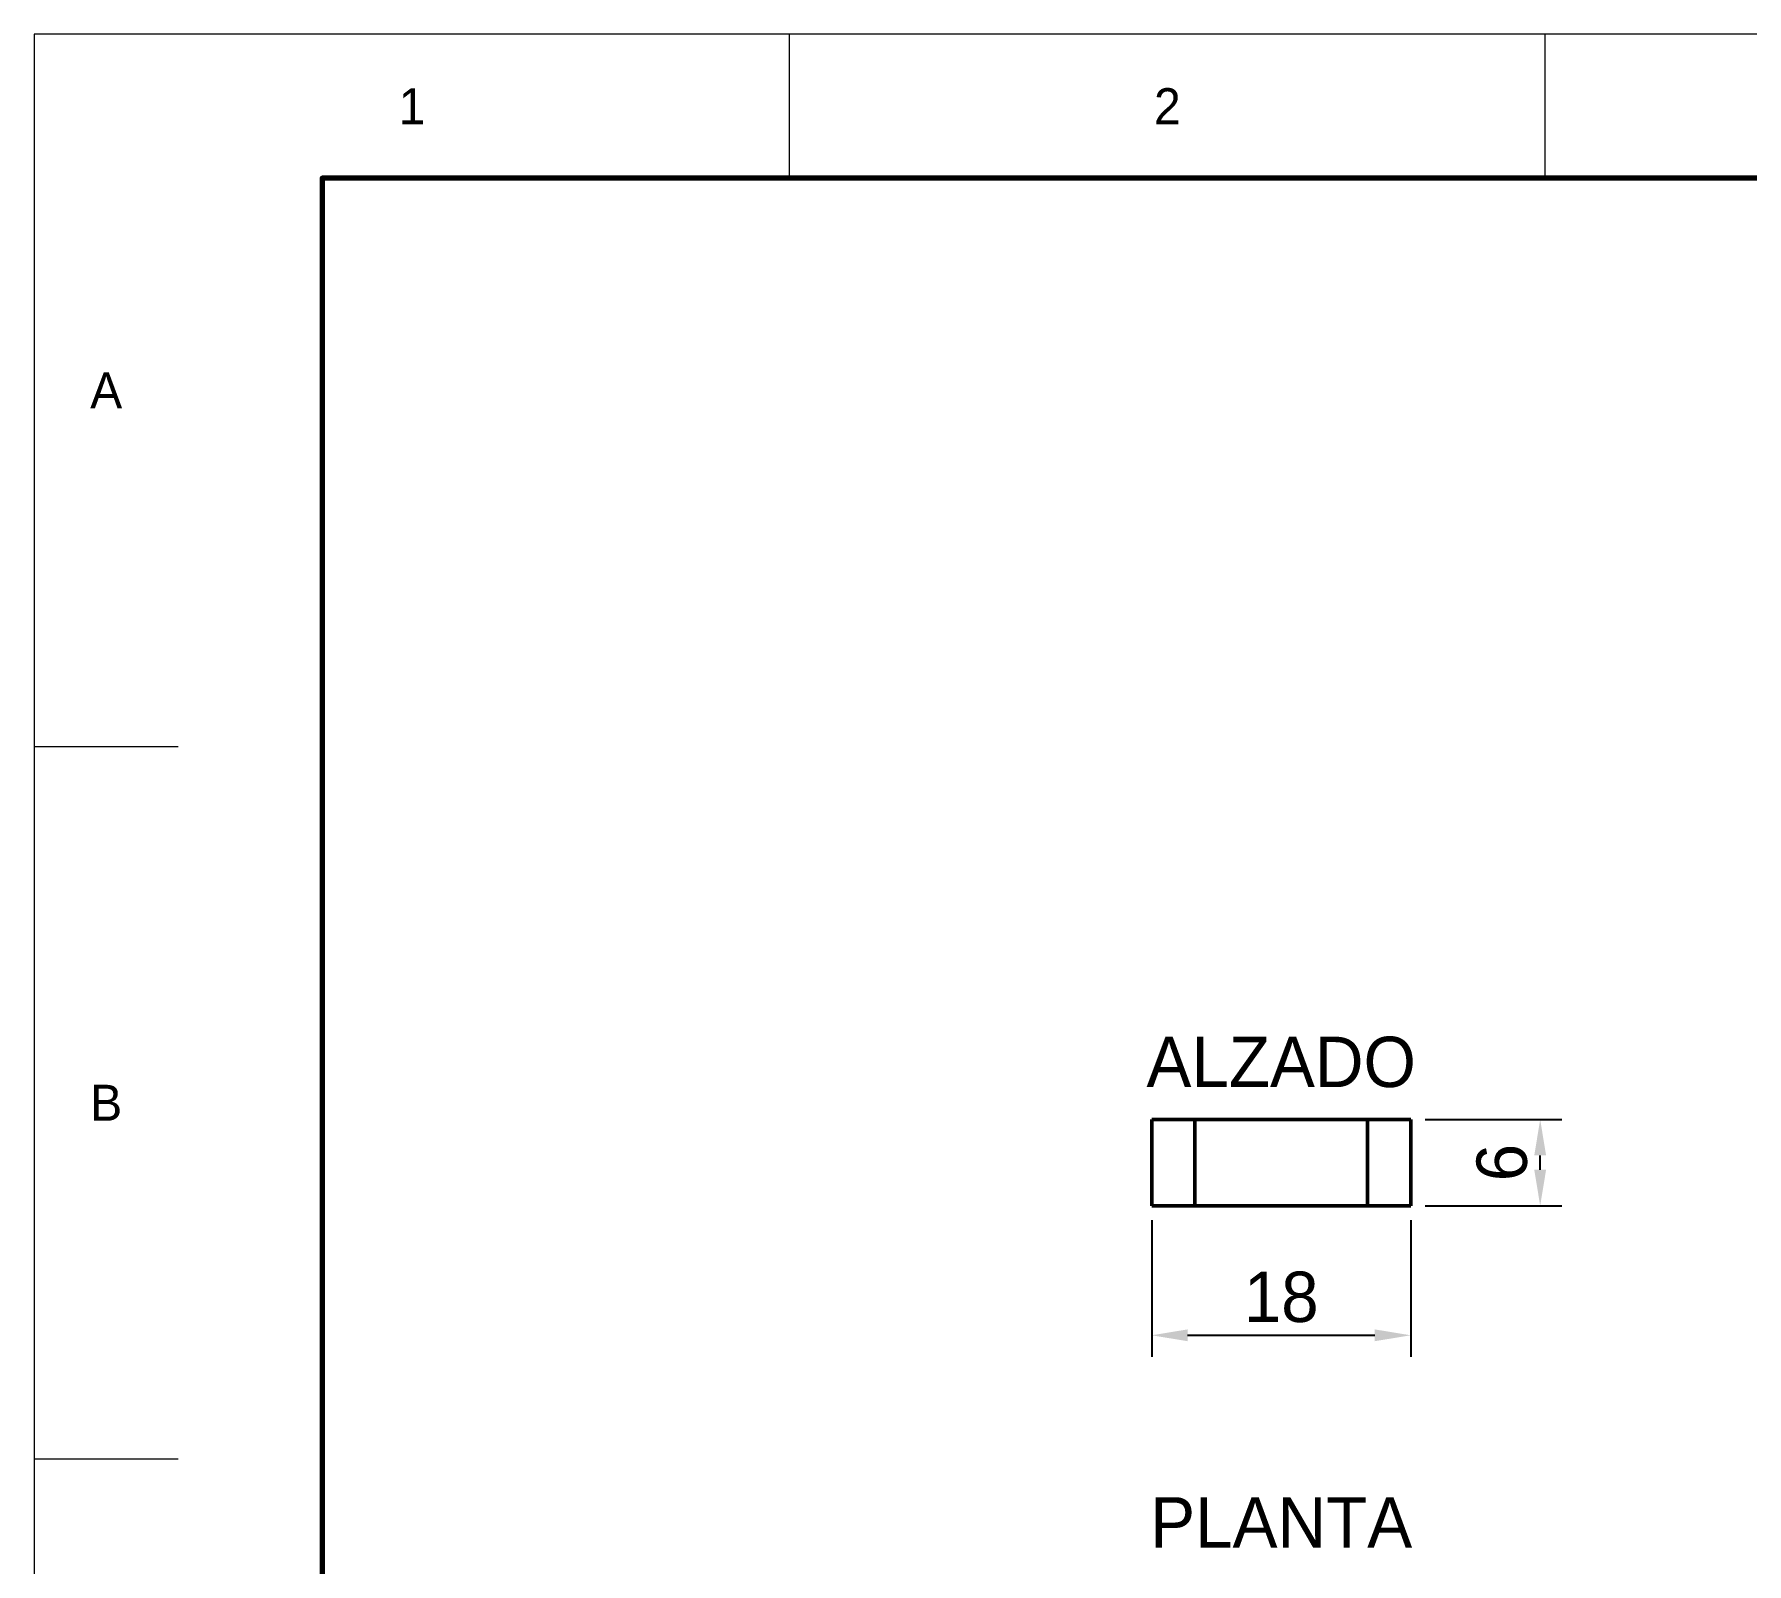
# Model space of a CAD drawing. Header units: millimetres. Extents: x 0 to 420, y 0 to 297.
# Drawn here: x 0 to 119, y 190.7 to 297 of the extents above; entities that cross this region are included whole.
import ezdxf
from ezdxf.enums import TextEntityAlignment as Align

# ---------------------------------------------------------------- set-up
doc = ezdxf.new("R2010")
doc.units = ezdxf.units.MM
doc.linetypes.add('DASHED', pattern=[1.524, 1.27, -0.254])
for name, color, linetype, lineweight in [('COTAS', 7, 'CONTINUOUS', 25), ('FINA', 7, 'CONTINUOUS', 18), ('NORMA', 7, 'CONTINUOUS', 70), ('OCULTA', 8, 'DASHED', 25), ('TEXTO', 7, 'CONTINUOUS', 25), ('VISIBLE', 7, 'CONTINUOUS', 50)]:
    doc.layers.add(name, color=color, linetype=linetype, lineweight=lineweight)
doc.dimstyles.new('F3D_1000', dxfattribs={"dimtxt": 3.5, "dimasz": 2.5, "dimexe": 1.5, "dimexo": 1, "dimgap": 0.9, "dimtad": 1, "dimdec": 1, "dimdsep": 46, "dimcen": 2.5, "dimazin": 3, "dimtfac": 1, "dimtmove": 0, "dimatfit": 3})

msp = doc.modelspace()

# ---------------------------------------------------------------- linework, layer by layer
at = {"layer": 'FINA'}
for p, q in [((52.5, 287), (52.5, 297)), ((105, 287), (105, 297)), ((0, 247.5), (10, 247.5)), ((0, 198), (10, 198))]:
    msp.add_line(p, q, dxfattribs=at)
msp.add_lwpolyline([(0, 0), (420, 0), (420, 297), (0, 297)], close=True, dxfattribs=at)
at = {"layer": 'NORMA'}
msp.add_lwpolyline([(20, 10), (410, 10), (410, 287), (20, 287)], close=True, dxfattribs=at)
at = {"layer": 'OCULTA'}
for p, q in [((77.66, 221.59), (77.68, 221.59)), ((77.66, 221.59), (77.68, 221.59)), ((77.68, 221.59), (77.74, 221.59)), ((77.68, 221.59), (77.74, 221.59)), ((77.74, 221.59), (77.83, 221.59)), ((77.74, 221.59), (77.83, 221.59)), ((77.83, 221.59), (77.97, 221.59)), ((77.83, 221.59), (77.97, 221.59)), ((77.97, 221.59), (78.14, 221.59)), ((77.97, 221.59), (78.14, 221.59)), ((78.14, 221.59), (78.35, 221.59)), ((78.14, 221.59), (78.35, 221.59)), ((78.35, 221.59), (78.59, 221.59)), ((78.35, 221.59), (78.59, 221.59)), ((78.59, 221.59), (78.87, 221.59)), ((78.59, 221.59), (78.87, 221.59)), ((78.87, 221.59), (79.18, 221.59)), ((78.87, 221.59), (79.18, 221.59)), ((79.18, 221.59), (79.52, 221.59)), ((79.18, 221.59), (79.52, 221.59)), ((79.52, 221.59), (79.89, 221.59)), ((79.52, 221.59), (79.89, 221.59)), ((79.89, 221.59), (80.3, 221.59)), ((79.89, 221.59), (80.3, 221.59)), ((80.3, 221.59), (80.66, 221.59)), ((80.3, 221.59), (80.73, 221.59)), ((80.66, 221.59), (80.66, 221.59)), ((80.66, 221.59), (80.66, 215.59)), ((80.73, 221.59), (81.18, 221.59)), ((81.18, 221.59), (81.66, 221.59)), ((81.66, 221.59), (82.16, 221.59)), ((82.16, 221.59), (82.68, 221.59)), ((82.68, 221.59), (83.22, 221.59)), ((83.22, 221.59), (83.77, 221.59)), ((83.77, 221.59), (84.33, 221.59)), ((84.33, 221.59), (84.9, 221.59)), ((84.51, 221.59), (84.53, 221.59)), ((84.51, 221.59), (84.51, 221.59)), ((84.51, 221.59), (84.53, 221.59)), ((84.51, 221.59), (84.51, 221.59)), ((84.53, 221.59), (84.55, 221.59)), ((84.53, 221.59), (84.55, 221.59)), ((84.58, 221.59), (84.55, 221.59)), ((84.58, 221.59), (84.55, 221.59)), ((84.58, 221.59), (84.62, 221.59)), ((84.62, 221.59), (84.58, 221.59)), ((84.67, 221.59), (84.62, 221.59)), ((84.67, 221.59), (84.62, 221.59)), ((84.67, 221.59), (84.73, 221.59)), ((84.67, 221.59), (84.73, 221.59)), ((84.73, 221.59), (84.8, 221.59)), ((84.8, 221.59), (84.73, 221.59)), ((84.8, 221.59), (84.87, 221.59)), ((84.8, 221.59), (84.87, 221.59)), ((84.95, 221.59), (84.87, 221.59)), ((84.87, 221.59), (84.95, 221.59)), ((84.9, 221.59), (85.49, 221.59)), ((84.95, 221.59), (85.04, 221.59)), ((84.95, 221.59), (85.04, 221.59)), ((85.04, 221.59), (85.14, 221.59)), ((85.04, 221.59), (85.14, 221.59)), ((85.14, 221.59), (85.24, 221.59)), ((85.14, 221.59), (85.24, 221.59)), ((85.35, 221.59), (85.24, 221.59)), ((85.24, 221.59), (85.35, 221.59)), ((85.35, 221.59), (85.47, 221.59)), ((85.35, 221.59), (85.47, 221.59)), ((85.47, 221.59), (85.59, 221.59)), ((85.47, 221.59), (85.59, 221.59)), ((85.49, 221.59), (86.07, 221.59)), ((85.59, 221.59), (85.71, 221.59)), ((85.59, 221.59), (85.71, 221.59)), ((85.71, 221.59), (85.84, 221.59)), ((85.84, 221.59), (85.71, 221.59)), ((85.84, 221.59), (85.97, 221.59)), ((85.84, 221.59), (85.97, 221.59)), ((85.97, 221.59), (86.1, 221.59)), ((85.97, 221.59), (86.1, 221.59)), ((86.07, 221.59), (86.66, 221.59)), ((86.1, 221.59), (86.24, 221.59)), ((86.1, 221.59), (86.24, 221.59)), ((86.24, 221.59), (86.38, 221.59)), ((86.24, 221.59), (86.38, 221.59)), ((86.38, 221.59), (86.52, 221.59)), ((86.38, 221.59), (86.52, 221.59)), ((86.52, 221.59), (86.66, 221.59)), ((86.52, 221.59), (86.66, 221.59)), ((86.66, 221.59), (86.8, 221.59)), ((86.66, 221.59), (86.8, 221.59)), ((86.66, 221.59), (87.25, 221.59)), ((86.8, 221.59), (86.94, 221.59)), ((86.8, 221.59), (86.94, 221.59)), ((86.94, 221.59), (87.08, 221.59)), ((86.94, 221.59), (87.08, 221.59)), ((87.08, 221.59), (87.22, 221.59)), ((87.08, 221.59), (87.22, 221.59)), ((87.22, 221.59), (87.35, 221.59)), ((87.22, 221.59), (87.35, 221.59)), ((87.25, 221.59), (87.84, 221.59)), ((87.35, 221.59), (87.48, 221.59)), ((87.35, 221.59), (87.48, 221.59)), ((87.48, 221.59), (87.61, 221.59)), ((87.48, 221.59), (87.61, 221.59)), ((87.61, 221.59), (87.74, 221.59)), ((87.61, 221.59), (87.74, 221.59)), ((87.74, 221.59), (87.85, 221.59)), ((87.74, 221.59), (87.85, 221.59)), ((87.84, 221.59), (88.42, 221.59)), ((87.85, 221.59), (87.97, 221.59)), ((87.85, 221.59), (87.97, 221.59)), ((87.97, 221.59), (88.08, 221.59)), ((87.97, 221.59), (88.08, 221.59)), ((88.08, 221.59), (88.18, 221.59)), ((88.08, 221.59), (88.18, 221.59)), ((88.18, 221.59), (88.28, 221.59)), ((88.18, 221.59), (88.28, 221.59)), ((88.28, 221.59), (88.37, 221.59)), ((88.28, 221.59), (88.37, 221.59)), ((88.37, 221.59), (88.45, 221.59)), ((88.37, 221.59), (88.45, 221.59)), ((88.42, 221.59), (88.99, 221.59)), ((88.45, 221.59), (88.52, 221.59)), ((88.45, 221.59), (88.52, 221.59)), ((88.52, 221.59), (88.59, 221.59)), ((88.52, 221.59), (88.59, 221.59)), ((88.59, 221.59), (88.65, 221.59)), ((88.59, 221.59), (88.65, 221.59)), ((88.65, 221.59), (88.7, 221.59)), ((88.65, 221.59), (88.7, 221.59)), ((88.7, 221.59), (88.74, 221.59)), ((88.7, 221.59), (88.74, 221.59)), ((88.74, 221.59), (88.77, 221.59)), ((88.74, 221.59), (88.77, 221.59)), ((88.77, 221.59), (88.79, 221.59)), ((88.77, 221.59), (88.79, 221.59)), ((88.79, 221.59), (88.81, 221.59)), ((88.79, 221.59), (88.81, 221.59)), ((88.81, 221.59), (88.81, 221.59)), ((88.81, 221.59), (88.81, 221.59)), ((88.99, 221.59), (89.55, 221.59)), ((89.55, 221.59), (90.1, 221.59)), ((90.1, 221.59), (90.64, 221.59)), ((90.64, 221.59), (91.16, 221.59)), ((91.16, 221.59), (91.66, 221.59)), ((91.66, 221.59), (92.14, 221.59)), ((92.14, 221.59), (92.59, 221.59)), ((92.59, 221.59), (93.02, 221.59)), ((92.66, 221.59), (93.02, 221.59)), ((92.66, 221.59), (92.66, 221.59)), ((92.66, 221.59), (92.66, 215.59)), ((93.02, 221.59), (93.43, 221.59)), ((93.02, 221.59), (93.43, 221.59)), ((93.8, 221.59), (93.43, 221.59)), ((93.43, 221.59), (93.8, 221.59)), ((93.8, 221.59), (94.14, 221.59)), ((94.14, 221.59), (93.8, 221.59)), ((94.14, 221.59), (94.45, 221.59)), ((94.14, 221.59), (94.45, 221.59)), ((94.45, 221.59), (94.73, 221.59)), ((94.45, 221.59), (94.73, 221.59)), ((94.98, 221.59), (94.73, 221.59)), ((94.98, 221.59), (94.73, 221.59)), ((94.98, 221.59), (95.18, 221.59)), ((94.98, 221.59), (95.18, 221.59)), ((95.35, 221.59), (95.18, 221.59)), ((95.35, 221.59), (95.18, 221.59)), ((95.49, 221.59), (95.35, 221.59)), ((95.35, 221.59), (95.49, 221.59)), ((95.49, 221.59), (95.58, 221.59)), ((95.58, 221.59), (95.49, 221.59)), ((95.64, 221.59), (95.58, 221.59)), ((95.64, 221.59), (95.58, 221.59)), ((95.66, 221.59), (95.64, 221.59)), ((95.66, 221.59), (95.64, 221.59)), ((77.66, 215.59), (77.68, 215.59)), ((77.66, 215.59), (77.68, 215.59)), ((77.68, 215.59), (77.74, 215.59)), ((77.68, 215.59), (77.74, 215.59)), ((77.74, 215.59), (77.83, 215.59)), ((77.74, 215.59), (77.83, 215.59)), ((77.83, 215.59), (77.97, 215.59)), ((77.83, 215.59), (77.97, 215.59)), ((77.97, 215.59), (78.14, 215.59)), ((77.97, 215.59), (78.14, 215.59)), ((78.14, 215.59), (78.35, 215.59)), ((78.14, 215.59), (78.35, 215.59)), ((78.35, 215.59), (78.59, 215.59)), ((78.35, 215.59), (78.59, 215.59)), ((78.59, 215.59), (78.87, 215.59)), ((78.59, 215.59), (78.87, 215.59)), ((78.87, 215.59), (79.18, 215.59)), ((78.87, 215.59), (79.18, 215.59)), ((79.18, 215.59), (79.52, 215.59)), ((79.18, 215.59), (79.52, 215.59)), ((79.52, 215.59), (79.89, 215.59)), ((79.52, 215.59), (79.89, 215.59)), ((79.89, 215.59), (80.3, 215.59)), ((79.89, 215.59), (80.3, 215.59)), ((80.3, 215.59), (80.66, 215.59)), ((80.3, 215.59), (80.73, 215.59)), ((80.66, 215.59), (80.66, 215.59)), ((80.73, 215.59), (81.18, 215.59)), ((81.18, 215.59), (81.66, 215.59)), ((81.66, 215.59), (82.16, 215.59)), ((82.16, 215.59), (82.68, 215.59)), ((82.68, 215.59), (83.22, 215.59)), ((83.22, 215.59), (83.77, 215.59)), ((83.77, 215.59), (84.33, 215.59)), ((84.33, 215.59), (84.9, 215.59)), ((84.51, 215.59), (84.53, 215.59)), ((84.51, 215.59), (84.51, 215.59)), ((84.51, 215.59), (84.53, 215.59)), ((84.51, 215.59), (84.51, 215.59)), ((84.53, 215.59), (84.55, 215.59)), ((84.53, 215.59), (84.55, 215.59)), ((84.58, 215.59), (84.55, 215.59)), ((84.58, 215.59), (84.55, 215.59)), ((84.58, 215.59), (84.62, 215.59)), ((84.62, 215.59), (84.58, 215.59)), ((84.67, 215.59), (84.62, 215.59)), ((84.67, 215.59), (84.62, 215.59)), ((84.67, 215.59), (84.73, 215.59)), ((84.67, 215.59), (84.73, 215.59)), ((84.73, 215.59), (84.8, 215.59)), ((84.8, 215.59), (84.73, 215.59)), ((84.8, 215.59), (84.87, 215.59)), ((84.8, 215.59), (84.87, 215.59)), ((84.95, 215.59), (84.87, 215.59)), ((84.87, 215.59), (84.95, 215.59)), ((84.9, 215.59), (85.49, 215.59)), ((84.95, 215.59), (85.04, 215.59)), ((84.95, 215.59), (85.04, 215.59)), ((85.04, 215.59), (85.14, 215.59)), ((85.04, 215.59), (85.14, 215.59)), ((85.14, 215.59), (85.24, 215.59)), ((85.14, 215.59), (85.24, 215.59)), ((85.35, 215.59), (85.24, 215.59)), ((85.24, 215.59), (85.35, 215.59)), ((85.35, 215.59), (85.47, 215.59)), ((85.35, 215.59), (85.47, 215.59)), ((85.47, 215.59), (85.59, 215.59)), ((85.47, 215.59), (85.59, 215.59)), ((85.49, 215.59), (86.07, 215.59)), ((85.59, 215.59), (85.71, 215.59)), ((85.59, 215.59), (85.71, 215.59)), ((85.71, 215.59), (85.84, 215.59)), ((85.84, 215.59), (85.71, 215.59)), ((85.84, 215.59), (85.97, 215.59)), ((85.84, 215.59), (85.97, 215.59)), ((85.97, 215.59), (86.1, 215.59)), ((85.97, 215.59), (86.1, 215.59)), ((86.07, 215.59), (86.66, 215.59)), ((86.1, 215.59), (86.24, 215.59)), ((86.1, 215.59), (86.24, 215.59)), ((86.24, 215.59), (86.38, 215.59)), ((86.24, 215.59), (86.38, 215.59)), ((86.38, 215.59), (86.52, 215.59)), ((86.38, 215.59), (86.52, 215.59)), ((86.52, 215.59), (86.66, 215.59)), ((86.52, 215.59), (86.66, 215.59)), ((86.66, 215.59), (86.8, 215.59)), ((86.66, 215.59), (86.8, 215.59)), ((86.66, 215.59), (87.25, 215.59)), ((86.8, 215.59), (86.94, 215.59)), ((86.8, 215.59), (86.94, 215.59)), ((86.94, 215.59), (87.08, 215.59)), ((86.94, 215.59), (87.08, 215.59)), ((87.08, 215.59), (87.22, 215.59)), ((87.08, 215.59), (87.22, 215.59)), ((87.22, 215.59), (87.35, 215.59)), ((87.22, 215.59), (87.35, 215.59)), ((87.25, 215.59), (87.84, 215.59)), ((87.35, 215.59), (87.48, 215.59)), ((87.35, 215.59), (87.48, 215.59)), ((87.48, 215.59), (87.61, 215.59)), ((87.48, 215.59), (87.61, 215.59)), ((87.61, 215.59), (87.74, 215.59)), ((87.61, 215.59), (87.74, 215.59)), ((87.74, 215.59), (87.85, 215.59)), ((87.74, 215.59), (87.85, 215.59)), ((87.84, 215.59), (88.42, 215.59)), ((87.85, 215.59), (87.97, 215.59)), ((87.85, 215.59), (87.97, 215.59)), ((87.97, 215.59), (88.08, 215.59)), ((87.97, 215.59), (88.08, 215.59)), ((88.08, 215.59), (88.18, 215.59)), ((88.08, 215.59), (88.18, 215.59)), ((88.18, 215.59), (88.28, 215.59)), ((88.18, 215.59), (88.28, 215.59)), ((88.28, 215.59), (88.37, 215.59)), ((88.28, 215.59), (88.37, 215.59)), ((88.37, 215.59), (88.45, 215.59)), ((88.37, 215.59), (88.45, 215.59)), ((88.42, 215.59), (88.99, 215.59)), ((88.45, 215.59), (88.52, 215.59)), ((88.45, 215.59), (88.52, 215.59)), ((88.52, 215.59), (88.59, 215.59)), ((88.52, 215.59), (88.59, 215.59)), ((88.59, 215.59), (88.65, 215.59)), ((88.59, 215.59), (88.65, 215.59)), ((88.65, 215.59), (88.7, 215.59)), ((88.65, 215.59), (88.7, 215.59)), ((88.7, 215.59), (88.74, 215.59)), ((88.7, 215.59), (88.74, 215.59)), ((88.74, 215.59), (88.77, 215.59)), ((88.74, 215.59), (88.77, 215.59)), ((88.77, 215.59), (88.79, 215.59)), ((88.77, 215.59), (88.79, 215.59)), ((88.79, 215.59), (88.81, 215.59)), ((88.79, 215.59), (88.81, 215.59)), ((88.81, 215.59), (88.81, 215.59)), ((88.81, 215.59), (88.81, 215.59)), ((88.99, 215.59), (89.55, 215.59)), ((89.55, 215.59), (90.1, 215.59)), ((90.1, 215.59), (90.64, 215.59)), ((90.64, 215.59), (91.16, 215.59)), ((91.16, 215.59), (91.66, 215.59)), ((91.66, 215.59), (92.14, 215.59)), ((92.14, 215.59), (92.59, 215.59)), ((92.59, 215.59), (93.02, 215.59)), ((92.66, 215.59), (93.02, 215.59)), ((92.66, 215.59), (92.66, 215.59)), ((93.02, 215.59), (93.43, 215.59)), ((93.02, 215.59), (93.43, 215.59)), ((93.8, 215.59), (93.43, 215.59)), ((93.43, 215.59), (93.8, 215.59)), ((93.8, 215.59), (94.14, 215.59)), ((94.14, 215.59), (93.8, 215.59)), ((94.14, 215.59), (94.45, 215.59)), ((94.14, 215.59), (94.45, 215.59)), ((94.45, 215.59), (94.73, 215.59)), ((94.45, 215.59), (94.73, 215.59)), ((94.98, 215.59), (94.73, 215.59)), ((94.98, 215.59), (94.73, 215.59)), ((94.98, 215.59), (95.18, 215.59)), ((94.98, 215.59), (95.18, 215.59)), ((95.35, 215.59), (95.18, 215.59)), ((95.35, 215.59), (95.18, 215.59)), ((95.49, 215.59), (95.35, 215.59)), ((95.35, 215.59), (95.49, 215.59)), ((95.49, 215.59), (95.58, 215.59)), ((95.58, 215.59), (95.49, 215.59)), ((95.64, 215.59), (95.58, 215.59)), ((95.64, 215.59), (95.58, 215.59)), ((95.66, 215.59), (95.64, 215.59)), ((95.66, 215.59), (95.64, 215.59))]:
    msp.add_line(p, q, dxfattribs=at)
at = {"layer": 'VISIBLE'}
for p, q in [((77.68, 221.59), (77.66, 221.59)), ((77.68, 221.59), (77.66, 221.59)), ((77.66, 215.59), (77.66, 221.59)), ((77.66, 221.59), (77.66, 221.59)), ((77.66, 221.59), (77.66, 221.59)), ((77.66, 221.59), (95.66, 221.59)), ((77.74, 221.59), (77.68, 221.59)), ((77.74, 221.59), (77.68, 221.59)), ((77.83, 221.59), (77.74, 221.59)), ((77.74, 221.59), (77.83, 221.59)), ((77.83, 221.59), (77.97, 221.59)), ((77.97, 221.59), (77.83, 221.59)), ((78.14, 221.59), (77.97, 221.59)), ((78.14, 221.59), (77.97, 221.59)), ((78.14, 221.59), (78.35, 221.59)), ((78.14, 221.59), (78.35, 221.59)), ((78.59, 221.59), (78.35, 221.59)), ((78.59, 221.59), (78.35, 221.59)), ((78.59, 221.59), (78.87, 221.59)), ((78.59, 221.59), (78.87, 221.59)), ((78.87, 221.59), (79.18, 221.59)), ((78.87, 221.59), (79.18, 221.59)), ((79.52, 221.59), (79.18, 221.59)), ((79.18, 221.59), (79.52, 221.59)), ((79.52, 221.59), (79.89, 221.59)), ((79.89, 221.59), (79.52, 221.59)), ((79.89, 221.59), (80.3, 221.59)), ((79.89, 221.59), (80.3, 221.59)), ((80.3, 221.59), (80.73, 221.59)), ((80.3, 221.59), (80.66, 221.59)), ((80.66, 221.59), (80.66, 215.59)), ((80.73, 221.59), (81.18, 221.59)), ((81.18, 221.59), (81.66, 221.59)), ((81.66, 221.59), (82.16, 221.59)), ((82.16, 221.59), (82.68, 221.59)), ((82.68, 221.59), (83.22, 221.59)), ((83.22, 221.59), (83.77, 221.59)), ((83.77, 221.59), (84.33, 221.59)), ((84.33, 221.59), (84.9, 221.59)), ((84.51, 221.59), (84.51, 221.59)), ((84.51, 221.59), (84.53, 221.59)), ((84.51, 221.59), (84.51, 221.59)), ((84.51, 221.59), (84.53, 221.59)), ((84.53, 221.59), (84.55, 221.59)), ((84.53, 221.59), (84.55, 221.59)), ((84.55, 221.59), (84.58, 221.59)), ((84.55, 221.59), (84.58, 221.59)), ((84.58, 221.59), (84.62, 221.59)), ((84.58, 221.59), (84.62, 221.59)), ((84.62, 221.59), (84.67, 221.59)), ((84.62, 221.59), (84.67, 221.59)), ((84.67, 221.59), (84.73, 221.59)), ((84.67, 221.59), (84.73, 221.59)), ((84.73, 221.59), (84.8, 221.59)), ((84.73, 221.59), (84.8, 221.59)), ((84.8, 221.59), (84.87, 221.59)), ((84.8, 221.59), (84.87, 221.59)), ((84.87, 221.59), (84.95, 221.59)), ((84.87, 221.59), (84.95, 221.59)), ((84.9, 221.59), (85.49, 221.59)), ((84.95, 221.59), (85.04, 221.59)), ((84.95, 221.59), (85.04, 221.59)), ((85.04, 221.59), (85.14, 221.59)), ((85.04, 221.59), (85.14, 221.59)), ((85.14, 221.59), (85.24, 221.59)), ((85.14, 221.59), (85.24, 221.59)), ((85.24, 221.59), (85.35, 221.59)), ((85.24, 221.59), (85.35, 221.59)), ((85.35, 221.59), (85.47, 221.59)), ((85.35, 221.59), (85.47, 221.59)), ((85.47, 221.59), (85.59, 221.59)), ((85.47, 221.59), (85.59, 221.59)), ((85.49, 221.59), (86.07, 221.59)), ((85.59, 221.59), (85.71, 221.59)), ((85.59, 221.59), (85.71, 221.59)), ((85.71, 221.59), (85.84, 221.59)), ((85.71, 221.59), (85.84, 221.59)), ((85.84, 221.59), (85.97, 221.59)), ((85.84, 221.59), (85.97, 221.59)), ((85.97, 221.59), (86.1, 221.59)), ((85.97, 221.59), (86.1, 221.59)), ((86.07, 221.59), (86.66, 221.59)), ((86.1, 221.59), (86.24, 221.59)), ((86.1, 221.59), (86.24, 221.59)), ((86.24, 221.59), (86.38, 221.59)), ((86.24, 221.59), (86.38, 221.59)), ((86.38, 221.59), (86.52, 221.59)), ((86.38, 221.59), (86.52, 221.59)), ((86.52, 221.59), (86.66, 221.59)), ((86.52, 221.59), (86.66, 221.59)), ((86.66, 221.59), (87.25, 221.59)), ((86.66, 221.59), (86.8, 221.59)), ((86.66, 221.59), (86.8, 221.59)), ((86.8, 221.59), (86.94, 221.59)), ((86.8, 221.59), (86.94, 221.59)), ((86.94, 221.59), (87.08, 221.59)), ((86.94, 221.59), (87.08, 221.59)), ((87.08, 221.59), (87.22, 221.59)), ((87.08, 221.59), (87.22, 221.59)), ((87.22, 221.59), (87.35, 221.59)), ((87.22, 221.59), (87.35, 221.59)), ((87.25, 221.59), (87.84, 221.59)), ((87.35, 221.59), (87.48, 221.59)), ((87.35, 221.59), (87.48, 221.59)), ((87.61, 221.59), (87.48, 221.59)), ((87.48, 221.59), (87.61, 221.59)), ((87.61, 221.59), (87.74, 221.59)), ((87.61, 221.59), (87.74, 221.59)), ((87.74, 221.59), (87.85, 221.59)), ((87.74, 221.59), (87.85, 221.59)), ((87.84, 221.59), (88.42, 221.59)), ((87.85, 221.59), (87.97, 221.59)), ((87.85, 221.59), (87.97, 221.59)), ((87.97, 221.59), (88.08, 221.59)), ((88.08, 221.59), (87.97, 221.59)), ((88.08, 221.59), (88.18, 221.59)), ((88.08, 221.59), (88.18, 221.59)), ((88.18, 221.59), (88.28, 221.59)), ((88.18, 221.59), (88.28, 221.59)), ((88.28, 221.59), (88.37, 221.59)), ((88.28, 221.59), (88.37, 221.59)), ((88.37, 221.59), (88.45, 221.59)), ((88.45, 221.59), (88.37, 221.59)), ((88.42, 221.59), (88.99, 221.59)), ((88.45, 221.59), (88.52, 221.59)), ((88.45, 221.59), (88.52, 221.59)), ((88.59, 221.59), (88.52, 221.59)), ((88.52, 221.59), (88.59, 221.59)), ((88.59, 221.59), (88.65, 221.59)), ((88.59, 221.59), (88.65, 221.59)), ((88.7, 221.59), (88.65, 221.59)), ((88.7, 221.59), (88.65, 221.59)), ((88.74, 221.59), (88.7, 221.59)), ((88.7, 221.59), (88.74, 221.59)), ((88.77, 221.59), (88.74, 221.59)), ((88.77, 221.59), (88.74, 221.59)), ((88.77, 221.59), (88.79, 221.59)), ((88.77, 221.59), (88.79, 221.59)), ((88.79, 221.59), (88.81, 221.59)), ((88.79, 221.59), (88.81, 221.59)), ((88.81, 221.59), (88.81, 221.59)), ((88.81, 221.59), (88.81, 221.59)), ((88.99, 221.59), (89.55, 221.59)), ((89.55, 221.59), (90.1, 221.59)), ((90.1, 221.59), (90.64, 221.59)), ((90.64, 221.59), (91.16, 221.59)), ((91.16, 221.59), (91.66, 221.59)), ((91.66, 221.59), (92.14, 221.59)), ((92.14, 221.59), (92.59, 221.59)), ((92.59, 221.59), (93.02, 221.59)), ((92.66, 221.59), (93.02, 221.59)), ((92.66, 221.59), (92.66, 215.59)), ((93.02, 221.59), (93.43, 221.59)), ((93.02, 221.59), (93.43, 221.59)), ((93.43, 221.59), (93.8, 221.59)), ((93.43, 221.59), (93.8, 221.59)), ((93.8, 221.59), (94.14, 221.59)), ((93.8, 221.59), (94.14, 221.59)), ((94.14, 221.59), (94.45, 221.59)), ((94.14, 221.59), (94.45, 221.59)), ((94.45, 221.59), (94.73, 221.59)), ((94.45, 221.59), (94.73, 221.59)), ((94.73, 221.59), (94.98, 221.59)), ((94.73, 221.59), (94.98, 221.59)), ((94.98, 221.59), (95.18, 221.59)), ((94.98, 221.59), (95.18, 221.59)), ((95.18, 221.59), (95.35, 221.59)), ((95.18, 221.59), (95.35, 221.59)), ((95.35, 221.59), (95.49, 221.59)), ((95.35, 221.59), (95.49, 221.59)), ((95.49, 221.59), (95.58, 221.59)), ((95.49, 221.59), (95.58, 221.59)), ((95.58, 221.59), (95.64, 221.59)), ((95.58, 221.59), (95.64, 221.59)), ((95.64, 221.59), (95.66, 221.59)), ((95.64, 221.59), (95.66, 221.59)), ((95.66, 221.59), (95.66, 221.59)), ((95.66, 221.59), (95.66, 221.59)), ((95.66, 221.59), (95.66, 215.59)), ((77.68, 215.59), (77.66, 215.59)), ((77.68, 215.59), (77.66, 215.59)), ((77.66, 215.59), (77.66, 215.59)), ((82.68, 215.59), (77.66, 215.59)), ((77.66, 215.59), (77.66, 215.59)), ((77.74, 215.59), (77.68, 215.59)), ((77.74, 215.59), (77.68, 215.59)), ((77.83, 215.59), (77.74, 215.59)), ((77.74, 215.59), (77.83, 215.59)), ((77.83, 215.59), (77.97, 215.59)), ((77.97, 215.59), (77.83, 215.59)), ((78.14, 215.59), (77.97, 215.59)), ((78.14, 215.59), (77.97, 215.59)), ((78.14, 215.59), (78.35, 215.59)), ((78.14, 215.59), (78.35, 215.59)), ((78.59, 215.59), (78.35, 215.59)), ((78.59, 215.59), (78.35, 215.59)), ((78.59, 215.59), (78.87, 215.59)), ((78.59, 215.59), (78.87, 215.59)), ((78.87, 215.59), (79.18, 215.59)), ((78.87, 215.59), (79.18, 215.59)), ((79.52, 215.59), (79.18, 215.59)), ((79.18, 215.59), (79.52, 215.59)), ((79.52, 215.59), (79.89, 215.59)), ((79.89, 215.59), (79.52, 215.59)), ((79.89, 215.59), (80.3, 215.59)), ((79.89, 215.59), (80.3, 215.59)), ((80.3, 215.59), (80.73, 215.59)), ((80.3, 215.59), (80.66, 215.59)), ((80.73, 215.59), (81.18, 215.59)), ((81.18, 215.59), (81.66, 215.59)), ((81.66, 215.59), (82.16, 215.59)), ((82.16, 215.59), (82.68, 215.59)), ((82.68, 215.59), (83.22, 215.59)), ((83.22, 215.59), (82.68, 215.59)), ((83.22, 215.59), (83.77, 215.59)), ((90.1, 215.59), (83.22, 215.59)), ((83.77, 215.59), (84.33, 215.59)), ((84.33, 215.59), (84.9, 215.59)), ((84.51, 215.59), (84.51, 215.59)), ((84.51, 215.59), (84.53, 215.59)), ((84.51, 215.59), (84.51, 215.59)), ((84.51, 215.59), (84.53, 215.59)), ((84.53, 215.59), (84.55, 215.59)), ((84.53, 215.59), (84.55, 215.59)), ((84.55, 215.59), (84.58, 215.59)), ((84.55, 215.59), (84.58, 215.59)), ((84.58, 215.59), (84.62, 215.59)), ((84.58, 215.59), (84.62, 215.59)), ((84.62, 215.59), (84.67, 215.59)), ((84.62, 215.59), (84.67, 215.59)), ((84.67, 215.59), (84.73, 215.59)), ((84.67, 215.59), (84.73, 215.59)), ((84.73, 215.59), (84.8, 215.59)), ((84.73, 215.59), (84.8, 215.59)), ((84.8, 215.59), (84.87, 215.59)), ((84.8, 215.59), (84.87, 215.59)), ((84.87, 215.59), (84.95, 215.59)), ((84.87, 215.59), (84.95, 215.59)), ((84.9, 215.59), (85.49, 215.59)), ((84.95, 215.59), (85.04, 215.59)), ((84.95, 215.59), (85.04, 215.59)), ((85.04, 215.59), (85.14, 215.59)), ((85.04, 215.59), (85.14, 215.59)), ((85.14, 215.59), (85.24, 215.59)), ((85.14, 215.59), (85.24, 215.59)), ((85.24, 215.59), (85.35, 215.59)), ((85.24, 215.59), (85.35, 215.59)), ((85.35, 215.59), (85.47, 215.59)), ((85.35, 215.59), (85.47, 215.59)), ((85.47, 215.59), (85.59, 215.59)), ((85.47, 215.59), (85.59, 215.59)), ((85.49, 215.59), (86.07, 215.59)), ((85.59, 215.59), (85.71, 215.59)), ((85.59, 215.59), (85.71, 215.59)), ((85.71, 215.59), (85.84, 215.59)), ((85.71, 215.59), (85.84, 215.59)), ((85.84, 215.59), (85.97, 215.59)), ((85.84, 215.59), (85.97, 215.59)), ((85.97, 215.59), (86.1, 215.59)), ((85.97, 215.59), (86.1, 215.59)), ((86.07, 215.59), (86.66, 215.59)), ((86.1, 215.59), (86.24, 215.59)), ((86.1, 215.59), (86.24, 215.59)), ((86.24, 215.59), (86.38, 215.59)), ((86.24, 215.59), (86.38, 215.59)), ((86.38, 215.59), (86.52, 215.59)), ((86.38, 215.59), (86.52, 215.59)), ((86.52, 215.59), (86.66, 215.59)), ((86.52, 215.59), (86.66, 215.59)), ((86.66, 215.59), (87.25, 215.59)), ((86.66, 215.59), (86.8, 215.59)), ((86.66, 215.59), (86.8, 215.59)), ((86.8, 215.59), (86.94, 215.59)), ((86.8, 215.59), (86.94, 215.59)), ((86.94, 215.59), (87.08, 215.59)), ((86.94, 215.59), (87.08, 215.59)), ((87.08, 215.59), (87.22, 215.59)), ((87.08, 215.59), (87.22, 215.59)), ((87.22, 215.59), (87.35, 215.59)), ((87.22, 215.59), (87.35, 215.59)), ((87.25, 215.59), (87.84, 215.59)), ((87.35, 215.59), (87.48, 215.59)), ((87.35, 215.59), (87.48, 215.59)), ((87.61, 215.59), (87.48, 215.59)), ((87.48, 215.59), (87.61, 215.59)), ((87.61, 215.59), (87.74, 215.59)), ((87.61, 215.59), (87.74, 215.59)), ((87.74, 215.59), (87.85, 215.59)), ((87.74, 215.59), (87.85, 215.59)), ((87.84, 215.59), (88.42, 215.59)), ((87.85, 215.59), (87.97, 215.59)), ((87.85, 215.59), (87.97, 215.59)), ((87.97, 215.59), (88.08, 215.59)), ((88.08, 215.59), (87.97, 215.59)), ((88.08, 215.59), (88.18, 215.59)), ((88.08, 215.59), (88.18, 215.59)), ((88.18, 215.59), (88.28, 215.59)), ((88.18, 215.59), (88.28, 215.59)), ((88.28, 215.59), (88.37, 215.59)), ((88.28, 215.59), (88.37, 215.59)), ((88.37, 215.59), (88.45, 215.59)), ((88.45, 215.59), (88.37, 215.59)), ((88.42, 215.59), (88.99, 215.59)), ((88.45, 215.59), (88.52, 215.59)), ((88.45, 215.59), (88.52, 215.59)), ((88.59, 215.59), (88.52, 215.59)), ((88.52, 215.59), (88.59, 215.59)), ((88.59, 215.59), (88.65, 215.59)), ((88.59, 215.59), (88.65, 215.59)), ((88.7, 215.59), (88.65, 215.59)), ((88.7, 215.59), (88.65, 215.59)), ((88.74, 215.59), (88.7, 215.59)), ((88.7, 215.59), (88.74, 215.59)), ((88.77, 215.59), (88.74, 215.59)), ((88.77, 215.59), (88.74, 215.59)), ((88.77, 215.59), (88.79, 215.59)), ((88.77, 215.59), (88.79, 215.59)), ((88.79, 215.59), (88.81, 215.59)), ((88.79, 215.59), (88.81, 215.59)), ((88.81, 215.59), (88.81, 215.59)), ((88.81, 215.59), (88.81, 215.59)), ((88.99, 215.59), (89.55, 215.59)), ((89.55, 215.59), (90.1, 215.59)), ((90.1, 215.59), (90.64, 215.59)), ((90.64, 215.59), (90.1, 215.59)), ((90.64, 215.59), (91.16, 215.59)), ((95.66, 215.59), (90.64, 215.59)), ((91.16, 215.59), (91.66, 215.59)), ((91.66, 215.59), (92.14, 215.59)), ((92.14, 215.59), (92.59, 215.59)), ((92.59, 215.59), (93.02, 215.59)), ((92.66, 215.59), (93.02, 215.59)), ((93.02, 215.59), (93.43, 215.59)), ((93.02, 215.59), (93.43, 215.59)), ((93.43, 215.59), (93.8, 215.59)), ((93.43, 215.59), (93.8, 215.59)), ((93.8, 215.59), (94.14, 215.59)), ((93.8, 215.59), (94.14, 215.59)), ((94.14, 215.59), (94.45, 215.59)), ((94.14, 215.59), (94.45, 215.59)), ((94.45, 215.59), (94.73, 215.59)), ((94.45, 215.59), (94.73, 215.59)), ((94.73, 215.59), (94.98, 215.59)), ((94.73, 215.59), (94.98, 215.59)), ((94.98, 215.59), (95.18, 215.59)), ((94.98, 215.59), (95.18, 215.59)), ((95.18, 215.59), (95.35, 215.59)), ((95.18, 215.59), (95.35, 215.59)), ((95.35, 215.59), (95.49, 215.59)), ((95.35, 215.59), (95.49, 215.59)), ((95.49, 215.59), (95.58, 215.59)), ((95.49, 215.59), (95.58, 215.59)), ((95.58, 215.59), (95.64, 215.59)), ((95.58, 215.59), (95.64, 215.59)), ((95.64, 215.59), (95.66, 215.59)), ((95.64, 215.59), (95.66, 215.59)), ((95.66, 215.59), (95.66, 215.59)), ((95.66, 215.59), (95.66, 215.59))]:
    msp.add_line(p, q, dxfattribs=at)

# ---------------------------------------------------------------- texts
at = {"layer": 'TEXTO'}
for s, height, p in [('1', 2.5, (26.25, 292)), ('2', 2.5, (78.75, 292)), ('A', 2.5, (5, 272.25)), ('ALZADO', 3.5, (86.66, 225.59)), ('B', 2.5, (5, 222.75)), ('PLANTA', 3.5, (86.66, 193.59))]:
    msp.add_text(s, height=height, dxfattribs=at).set_placement(p, align=Align.MIDDLE_CENTER)

# ---------------------------------------------------------------- dimensions: what is measured, and where the dimension line sits
at = {"layer": 'COTAS'}
msp.add_linear_dim(base=(104.66, 215.59), p1=(95.66, 215.59), p2=(95.66, 221.59), angle=90, dimstyle='F3D_1000', dxfattribs=at).render()
msp.add_linear_dim(base=(77.66, 206.59), p1=(77.66, 215.59), p2=(95.66, 215.59), dimstyle='F3D_1000', dxfattribs=at).render()

doc.saveas('drawing.dxf')
